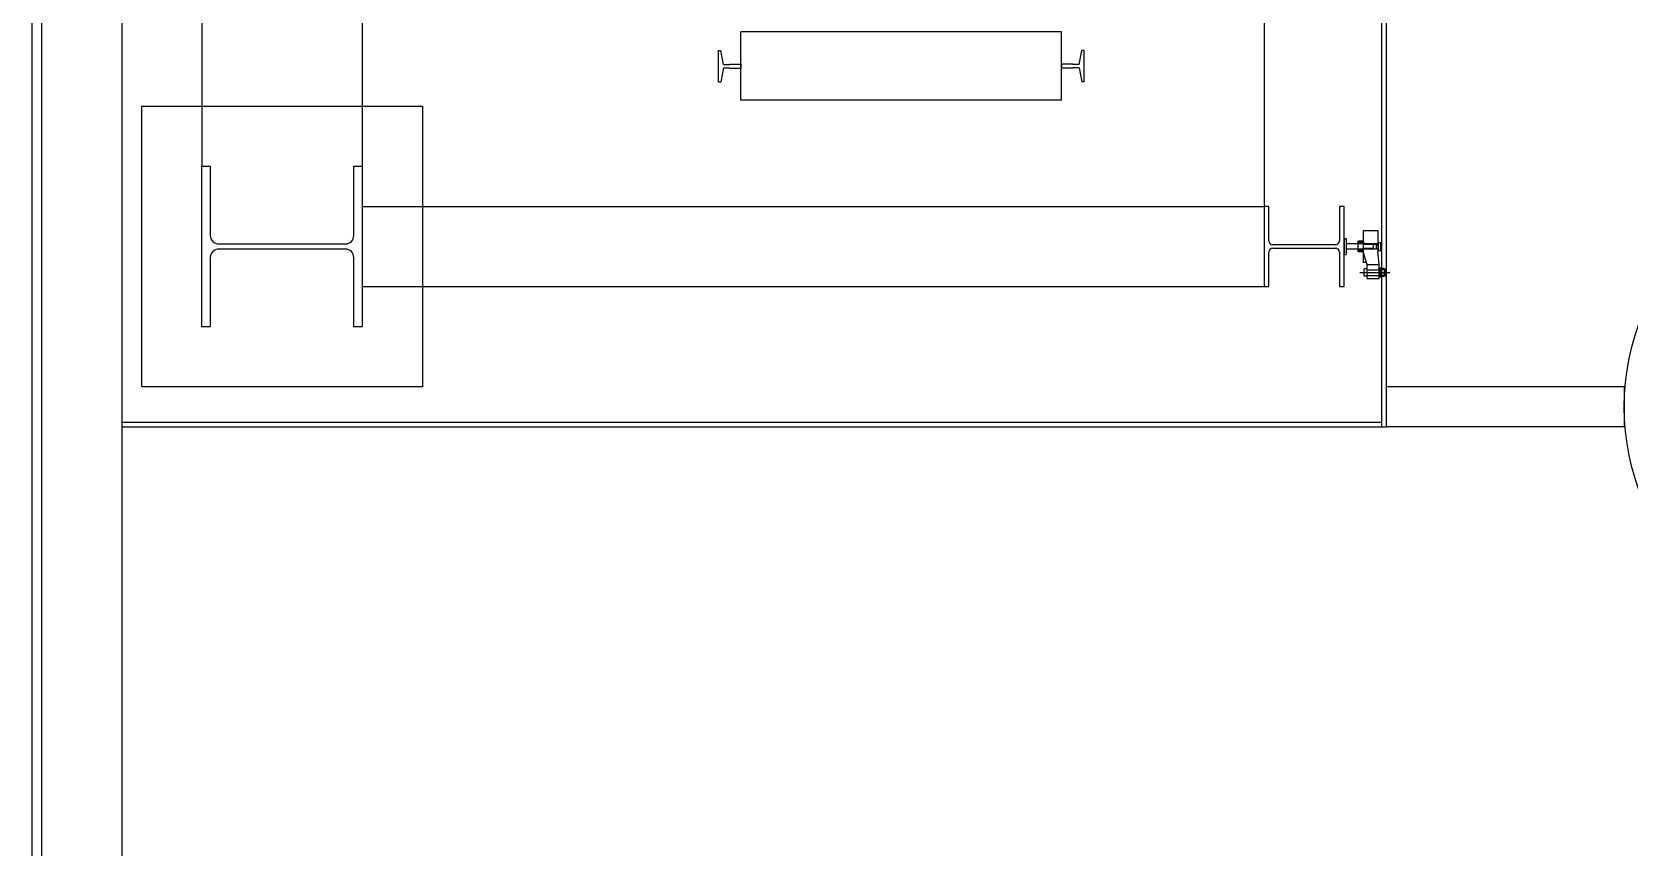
# Model space of a CAD drawing. Header units: millimetres. Extents: x 592430 to 684586, y -483905 to -416366.
# Drawn here: x 630759 to 634744, y -461806 to -459773 of the extents above; entities that cross this region are included whole.
import ezdxf

# ---------------------------------------------------------------- set-up
doc = ezdxf.new("R2010")
doc.units = ezdxf.units.MM
doc.header["$LTSCALE"] = 500
doc.layers.add('동물실', color=9, linetype='Continuous')

msp = doc.modelspace()

# ---------------------------------------------------------------- linework, layer by layer
at = {"layer": '동물실', "color": 251}
for p, q in [((631182.8, -450658.5), (631182.8, -460108.5)), ((631582.8, -450658.5), (631582.8, -460108.5)), ((630758.8, -451458.5), (630758.8, -463801)), ((630782.8, -451458.5), (630782.8, -463783.2)), ((630982.8, -451458.5), (630982.8, -463634.9)), ((634125.8, -459133.5, 0), (634125.8, -460758.5, 0)), ((634137.8, -459133.5), (634137.8, -460758.5, 0)), ((633832.8, -459193.5), (633832.8, -460208.5)), ((633327.8, -459773.5), (632527.8, -459773.5)), ((632527.8, -459943.5), (632527.8, -459773.5)), ((633327.8, -459943.5), (633327.8, -459773.5)), ((632471.8, -459897.5), (632471.8, -459819.5)), ((632471.8, -459819.5), (632477.8, -459819.5)), ((632471.8, -459897.5), (632471.8, -459819.5)), ((632471.8, -459819.5), (632477.8, -459819.5)), ((632483.8, -459854.5), (632477.8, -459819.5)), ((632483.8, -459854.5), (632477.8, -459819.5)), ((633371.8, -459854.5), (633377.8, -459819.5)), ((633371.8, -459854.5), (633377.8, -459819.5)), ((633383.8, -459819.5), (633377.8, -459819.5)), ((633383.8, -459819.5), (633377.8, -459819.5)), ((633383.8, -459897.5), (633383.8, -459819.5)), ((633383.8, -459897.5), (633383.8, -459819.5)), ((632483.8, -459862.5), (632477.8, -459897.5)), ((632483.8, -459862.5), (632477.8, -459897.5)), ((632483.8, -459854.5), (632499.8, -459854.5)), ((632483.8, -459854.5), (632499.8, -459854.5)), ((632483.8, -459862.5), (632499.8, -459862.5)), ((632483.8, -459862.5), (632499.8, -459862.5)), ((632499.8, -459853.5), (632527.8, -459853.5)), ((632499.8, -459854.5), (632499.8, -459853.5)), ((632499.8, -459853.5), (632527.8, -459853.5)), ((632499.8, -459854.5), (632499.8, -459853.5)), ((632499.8, -459863.5), (632499.8, -459862.5)), ((632499.8, -459863.5), (632499.8, -459862.5)), ((632499.8, -459863.5), (632527.8, -459863.5)), ((632499.8, -459863.5), (632527.8, -459863.5)), ((632527.8, -459853.5), (632527.8, -459863.5)), ((632527.8, -459853.5), (632527.8, -459863.5)), ((633355.8, -459853.5), (633327.8, -459853.5)), ((633327.8, -459853.5), (633327.8, -459863.5)), ((633355.8, -459853.5), (633327.8, -459853.5)), ((633327.8, -459853.5), (633327.8, -459863.5)), ((633355.8, -459863.5), (633327.8, -459863.5)), ((633355.8, -459863.5), (633327.8, -459863.5)), ((633355.8, -459854.5), (633355.8, -459853.5)), ((633355.8, -459854.5), (633355.8, -459853.5)), ((633371.8, -459854.5), (633355.8, -459854.5)), ((633371.8, -459854.5), (633355.8, -459854.5)), ((633371.8, -459862.5), (633355.8, -459862.5)), ((633355.8, -459863.5), (633355.8, -459862.5)), ((633371.8, -459862.5), (633355.8, -459862.5)), ((633355.8, -459863.5), (633355.8, -459862.5)), ((633371.8, -459862.5), (633377.8, -459897.5)), ((633371.8, -459862.5), (633377.8, -459897.5)), ((632471.8, -459897.5), (632477.8, -459897.5)), ((632471.8, -459897.5), (632477.8, -459897.5)), ((633383.8, -459897.5), (633377.8, -459897.5)), ((633383.8, -459897.5), (633377.8, -459897.5)), ((633327.8, -459943.5), (632527.8, -459943.5)), ((631032.8, -459958.5), (631732.8, -459958.5)), ((631032.8, -460658.5), (631032.8, -459958.5)), ((631732.8, -459958.5), (631732.8, -460658.5)), ((631182.8, -460108.5), (631203.8, -460108.5)), ((631182.8, -460508.5), (631182.8, -460108.5)), ((631203.8, -460108.5), (631203.8, -460281)), ((631561.8, -460281), (631561.8, -460108.5)), ((631561.8, -460108.5), (631582.8, -460108.5)), ((631582.8, -460108.5), (631582.8, -460508.5)), ((631582.8, -460208.5), (633832.8, -460208.5)), ((633844.8, -460208.5), (633832.8, -460208.5)), ((633832.8, -460208.5), (633832.8, -460408.5)), ((633844.8, -460294.5), (633844.8, -460208.5)), ((634032.8, -460208.5), (634020.8, -460208.5)), ((634020.8, -460208.5), (634020.8, -460294.5)), ((634032.8, -460408.5), (634032.8, -460208.5)), ((634080.3, -460268.5, 0), (634080.3, -460348.3, 0)), ((634080.3, -460268.5, 0), (634116.3, -460268.5, 0)), ((634116.3, -460268.5, 0), (634116.3, -460319.9, 0)), ((631224.8, -460302), (631540.8, -460302)), ((631540.8, -460315), (631224.8, -460315)), ((634010.8, -460304.5), (633854.8, -460304.5)), ((633854.8, -460312.5), (634010.8, -460312.5)), ((634032.8, -460288.4, 0), (634037.8, -460288.4, 0)), ((634032.8, -460288.4, 0), (634032.8, -460328.4, 0)), ((634037.8, -460288.4, 0), (634037.8, -460328.4, 0)), ((634116.3, -460301.4, 0), (634037.8, -460301.4, 0)), ((634037.8, -460301.4, 0), (634037.8, -460315.4, 0)), ((634116.3, -460315.4, 0), (634037.8, -460315.4, 0)), ((634068, -460322, 0), (634068, -460294.8, 0)), ((634080.3, -460294.8, 0), (634068, -460294.8, 0)), ((634080.3, -460297.1, 0), (634068, -460297.1, 0)), ((634080.3, -460299.6, 0), (634068, -460299.6, 0)), ((634068, -460315.6, 0), (634068, -460321.1, 0)), ((634080.3, -460299.6, 0), (634071.4, -460299.6, 0)), ((634081.3, -460295.8, 0), (634080.3, -460295.8, 0)), ((634080.3, -460295.8, 0), (634080.3, -460300.8, 0)), ((634081.3, -460300.8, 0), (634080.3, -460300.8, 0)), ((634106.3, -460303.4, 0), (634080.3, -460303.4, 0)), ((634106.3, -460313.4, 0), (634080.3, -460313.4, 0)), ((634081.3, -460315.8, 0), (634080.3, -460315.8, 0)), ((634081.3, -460295.8, 0), (634081.3, -460300.8, 0)), ((634081.3, -460320.8, 0), (634081.3, -460315.8, 0)), ((634106.3, -460314.5, 0), (634106.3, -460302.5, 0)), ((634106.3, -460302.5, 0), (634113.3, -460302.5, 0)), ((634106.3, -460314.5, 0), (634113.3, -460314.5, 0)), ((634113.3, -460314.5, 0), (634113.3, -460302.5, 0)), ((634113.3, -460303.3, 0), (634116.3, -460303.3, 0)), ((634113.3, -460313.5, 0), (634116.3, -460313.5, 0)), ((634116.3, -460297, 0), (634118.3, -460297, 0)), ((634118.3, -460319.9, 0), (634118.3, -460297, 0)), ((634118.3, -460298.5, 0), (634124.3, -460298.5, 0)), ((634124.3, -460318.5, 0), (634124.3, -460298.5, 0)), ((631203.8, -460336), (631203.8, -460508.5)), ((631561.8, -460508.5), (631561.8, -460336)), ((633844.8, -460408.5), (633844.8, -460322.5)), ((634020.8, -460322.5), (634020.8, -460408.5)), ((634032.8, -460328.4, 0), (634037.8, -460328.4, 0)), ((634080.3, -460317.1, 0), (634068, -460317.1, 0)), ((634080.3, -460319.6, 0), (634068, -460319.6, 0)), ((634080.3, -460322, 0), (634068, -460322, 0)), ((634081.3, -460320.8, 0), (634080.3, -460320.8, 0)), ((634090.3, -460353.4, 0), (634080.3, -460322, 0)), ((634088.6, -460348.3, 0), (634080.3, -460348.3, 0)), ((634090.3, -460388.4, 0), (634090.3, -460353.4, 0)), ((634090.3, -460353.4, 0), (634120.3, -460353.4, 0)), ((634120.3, -460353.4, 0), (634116.3, -460319.9, 0)), ((634118.3, -460319.9, 0), (634116.3, -460319.9, 0)), ((634118.3, -460318.4, 0), (634124.3, -460318.4, 0)), ((634120.3, -460388.4, 0), (634120.3, -460353.4, 0)), ((634071.9, -460373.4, 0), (634146.7, -460373.4, 0)), ((634082.6, -460382.4, 0), (634082.6, -460364.4, 0)), ((634090.3, -460364.4, 0), (634082.6, -460364.4, 0)), ((634090.3, -460382.4, 0), (634082.6, -460382.4, 0)), ((634090.3, -460382.4, 0), (634090.3, -460364.4, 0)), ((634090.3, -460366.4, 0), (634120.3, -460366.4, 0)), ((634090.3, -460380.4, 0), (634120.3, -460380.4, 0)), ((634090.3, -460388.4, 0), (634120.3, -460388.4, 0)), ((634090.3, -460388.4, 0), (634120.3, -460388.4, 0)), ((634123.3, -460362.5, 0), (634120.7, -460362.5, 0)), ((634123.3, -460367.5, 0), (634120.7, -460367.5, 0)), ((634123.3, -460379.5, 0), (634120.7, -460379.5, 0)), ((634123.3, -460384.5, 0), (634120.7, -460384.5, 0)), ((634123.8, -460362.5, 0), (634123.8, -460384.5, 0)), ((634125.8, -460362.5, 0), (634123.8, -460362.5, 0)), ((634123.8, -460384.5, 0), (634125.8, -460384.5, 0)), ((634125.8, -460384.5, 0), (634125.8, -460362.5, 0)), ((634132.1, -460363.4, 0), (634125.8, -460363.4, 0)), ((634132.1, -460363.4, 0), (634125.8, -460363.4, 0)), ((634132.1, -460365.9, 0), (634125.8, -460365.9, 0)), ((634132.1, -460380.9, 0), (634125.8, -460380.9, 0)), ((634132.1, -460383.4, 0), (634125.8, -460383.4, 0)), ((634132.1, -460363.4, 0), (634132.1, -460365.9, 0)), ((634132.1, -460365.9, 0), (634135, -460365, 0)), ((634132.1, -460365.9, 0), (634132.1, -460380.9, 0)), ((634132.1, -460380.9, 0), (634135, -460381.7, 0)), ((634132.1, -460383.4, 0), (634132.1, -460380.9, 0)), ((634133.1, -460365.6, 0), (634133.1, -460381.2, 0)), ((634136.1, -460366, 0), (634136.1, -460380.7, 0)), ((631582.8, -460408.5), (633832.8, -460408.5)), ((633832.8, -460408.5), (633844.8, -460408.5)), ((634020.8, -460408.5), (634032.8, -460408.5)), ((631203.8, -460508.5), (631182.8, -460508.5)), ((631582.8, -460508.5), (631561.8, -460508.5)), ((631732.8, -460658.5), (631032.8, -460658.5)), ((634731.7, -460658.5), (634137.8, -460658.5)), ((634731.7, -460658.5), (634137.8, -460658.5)), ((634731.7, -460658.5), (634731.7, -460758.5)), ((630982.8, -460746.5), (634125.8, -460746.5)), ((630982.8, -460758.5), (634137.8, -460758.5)), ((634731.7, -460758.5), (634137.8, -460758.5)), ((634731.7, -460758.5), (634137.8, -460758.5))]:
    msp.add_line(p, q, dxfattribs=at)
msp.add_circle((635332.2, -460708.5), 600.5, dxfattribs=at)
for centre, radius, start, end in [((631224.8, -460281), 21, 180, 270), ((631224.8, -460336), 21, 90, 180), ((631540.8, -460281), 21, 270, 0), ((631540.8, -460336), 21, 0, 90), ((633854.8, -460294.5), 10, 180, 270), ((633854.8, -460322.5), 10, 90, 180), ((634010.8, -460294.5), 10, 270, 0), ((634010.8, -460322.5), 10, 0, 90), ((634069.6, -460298.3, 0), 3.16, 119.6168, 240.3832), ((634069.6, -460318.3, 0), 3.16, 119.6168, 240.3832), ((634127.2, -460365, 0), 6.96, 158.9508, 201.0492), ((634161.7, -460373.5, 0), 41.4, 171.6762, 188.3238), ((634127.2, -460382, 0), 6.96, 159.2704, 201.3681), ((634116.8, -460365, 0), 6.96, 338.9508, 21.0492), ((634082.3, -460373.5, 0), 41.4, 351.651, 8.2985), ((634116.8, -460382, 0), 6.96, 338.6319, 20.7296), ((634135.1, -460366, 0), 1, 0, 98.1301), ((634135.1, -460380.7, 0), 1, 261.8699, 0)]:
    msp.add_arc(centre, radius, start, end, dxfattribs=at)

doc.saveas('drawing.dxf')
